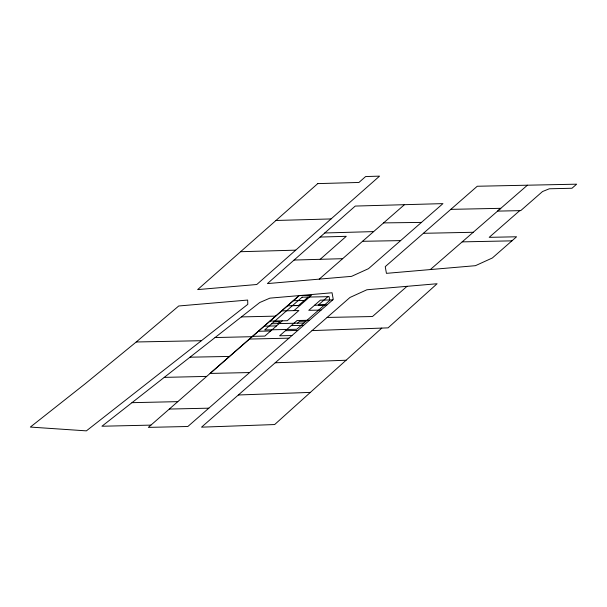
<?xml version="1.0" encoding="UTF-8"?>
<svg xmlns="http://www.w3.org/2000/svg" width="607" height="607" viewBox="0 0 607 607"><rect width="100%" height="100%" fill="white"/><g stroke="black" fill="none" stroke-linecap="round" stroke-linejoin="round"><path stroke-width="0.91" d="M381.795 328.091L274.652 424.551L201.524 427.161L349.973 297.46L366.886 289.767L437.101 283.735L388.063 327.863L312.044 330.603M320.177 259.318L346.271 236.32L320.147 237.049M150.931 425.12L101.923 426.235L259.735 302.521L269.91 298.136L332.044 292.764L333.266 299.456L187.851 426.493L148.343 427.381L299.137 295.617L311.452 295.351L293.978 310.632M299.145 295.601L210.09 373.434L249.591 372.546M319.244 279.129L404.444 204.688L442.951 203.618L368.495 268.673L351.59 276.344L267.414 283.59L355.247 206.069L404.444 204.688M277.786 323.63L279.956 321.725L273.924 321.854M308.166 297.066L298.598 305.427L292.566 305.556M282.323 320.815L264.842 336.096L252.527 336.346M297.529 323.182L299.653 321.323L305.958 321.194M327.871 296.664L318.296 305.025L324.601 304.896M450.796 209.362L500.79 208.322L497.581 211.115L520.715 210.629L542.521 191.531L549.327 188.785L571.991 188.253L576.65 184.179L477.261 186.25L385.24 266.648L386.431 273.347L475.433 265.684L492.338 257.99L516.572 236.776L489.189 237.345L519.729 210.644M407.054 286.314L372.47 316.535L327.12 317.438M430.31 269.569L527.407 185.203M136.241 341.976L178.724 305.989L247.664 300.055L247.793 304.327L86.384 430.864L30.35 427.07L85.299 383.692L136.241 341.976L201.38 340.709M275.214 362.781L346.081 360.247M238.354 394.982L310.367 392.395M275.995 220.478L331.05 218.937M324.768 232.974L373.646 231.601M240.622 251.708L295.67 250.167M294.092 260.046L342.652 258.681M241.381 316.915L275.669 316.126M215.045 337.553L252.14 336.688M164.239 377.379L206.683 376.408M271.739 323.759L303.841 323.038M249.431 339.055L288.94 338.167M131.969 402.676L177.798 401.644M169.307 409.057L208.823 408.177M423.398 233.308L473.232 232.276M462.177 241.874L511.913 240.85M293.318 300.693L305.625 300.442M332.712 299.888L320.405 300.139L308.751 310.329L321.057 310.078M287.49 305.791L299.797 305.533M314.578 305.238L326.885 304.98M281.663 310.883L298.902 310.526L287.248 320.716L270.009 321.065M309.411 320.261L297.096 320.511L279.615 335.792L291.929 335.542M264.182 326.156L276.496 325.906M291.269 325.61L303.583 325.352M258.354 331.255L270.669 331.005M285.442 330.701L297.756 330.451M362.538 241.298L400.612 240.607M189.991 357.189L229.537 356.438M383.609 222.898L421.448 222.412M317.764 183.61L197.647 289.6L256.769 284.508L379.542 176.136L365.619 176.554L358.934 182.464L317.764 183.61M302.134 297.187L264.682 329.927L296.709 329.275L329.768 300.382L329.085 296.641L302.134 297.187"/></g></svg>
